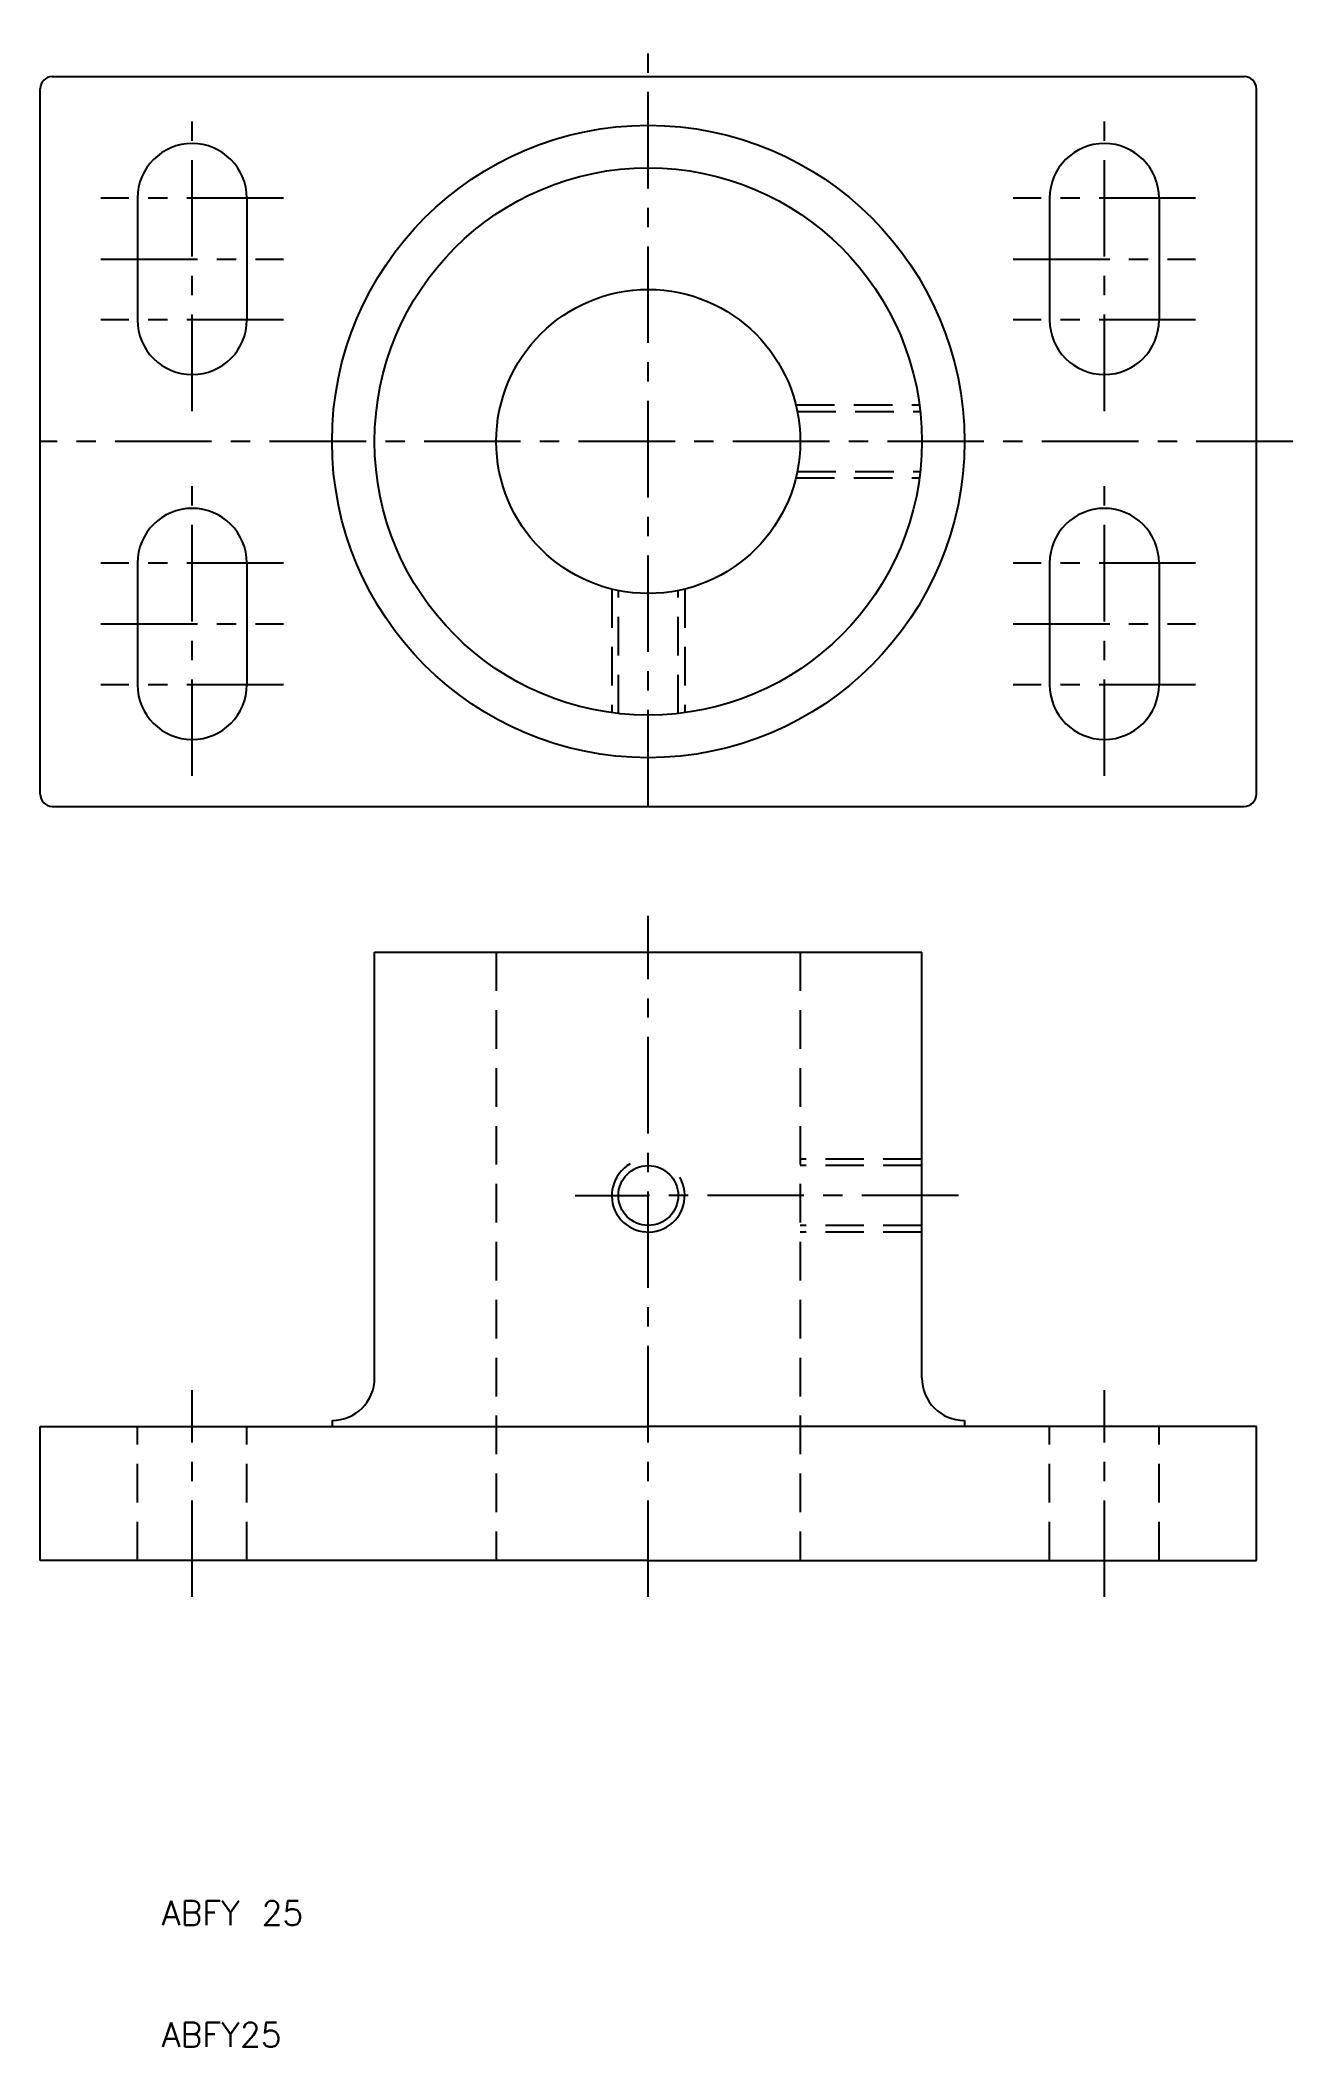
# Model space of a CAD drawing. Extents: x 0 to 103, y 10 to 175.
import ezdxf

# ---------------------------------------------------------------- set-up
doc = ezdxf.new("R2010")
doc.units = 0
doc.header["$LTSCALE"] = 0.25
doc.linetypes.add('CENTER', pattern=[50.8, 31.75, -6.35, 6.35, -6.35])
doc.linetypes.add('DASHED', pattern=[19.05, 12.7, -6.35])
doc.layers.get('0').update_dxf_attribs({"linetype": 'CONTINUOUS'})
doc.layers.add('CENTER', color=1, linetype='CENTER')
doc.styles.get("Standard").update_dxf_attribs({"font": 'txt.shx', "bigfont": 'extfont.shx'})

msp = doc.modelspace()

# ---------------------------------------------------------------- linework, layer by layer
for p, q in [((1, 172), (99, 172)), ((0, 113), (0, 171)), ((100, 113), (100, 171)), ((8, 162), (8, 152)), ((17, 162), (17, 152)), ((83, 162), (83, 152)), ((92, 162), (92, 152)), ((8, 132), (8, 122)), ((17, 132), (17, 122)), ((83, 132), (83, 122)), ((92, 132), (92, 122)), ((1, 112), (99, 112)), ((27.5, 100), (72.5, 100)), ((27.5, 65), (27.5, 100)), ((72.5, 65), (72.5, 100)), ((24, 61.5), (24, 61)), ((76, 61.5), (76, 61)), ((0, 50), (0, 61)), ((0, 61), (27.5, 61)), ((27.5, 61), (50, 61)), ((72.5, 61), (50, 61)), ((100, 61), (72.5, 61)), ((100, 50), (100, 61)), ((50, 50), (0, 50)), ((50, 50), (100, 50))]:
    msp.add_line(p, q)
at = {"color": 3, "linetype": 'DASHED'}
for p, q in [((62.134661, 145), (72.299103, 145)), ((62.255746, 144.459), (72.365226, 144.459)), ((62.134661, 139), (72.299103, 139)), ((62.255746, 139.541), (72.365226, 139.541)), ((47, 129.865339), (47, 119.700897)), ((47.541, 119.634774), (47.541, 129.744254)), ((52.459, 119.634774), (52.459, 129.744254)), ((53, 129.865339), (53, 119.700897)), ((37.5, 100), (37.5, 50)), ((62.5, 100), (62.5, 50)), ((72.5, 83), (62.5, 83)), ((72.5, 82.459), (62.5, 82.459)), ((72.5, 77.541), (62.5, 77.541)), ((72.5, 77), (62.5, 77)), ((8, 50), (8, 61)), ((17, 50), (17, 61)), ((83, 50), (83, 61)), ((92, 50), (92, 61))]:
    msp.add_line(p, q, dxfattribs=at)
for centre, radius in [((50, 142), 26), ((50, 142), 22.5), ((50, 142), 12.5), ((50, 80), 2.459)]:
    msp.add_circle(centre, radius)
for centre, radius, start, end in [((1, 171), 1, 90, 180), ((99, 171), 1, 0, 90), ((12.5, 162), 4.5, 0, 180), ((87.5, 162), 4.5, 0, 180), ((12.5, 152), 4.5, 180, 0), ((87.5, 152), 4.5, 180, 0), ((12.5, 132), 4.5, 0, 180), ((87.5, 132), 4.5, 0, 180), ((12.5, 122), 4.5, 180, 0), ((87.5, 122), 4.5, 180, 0), ((1, 113), 1, 180, 270), ((99, 113), 1, 270, 0), ((24, 65), 3.5, 270, 0), ((76, 65), 3.5, 180, 270)]:
    msp.add_arc(centre, radius, start, end)
at = {"color": 3}
msp.add_arc((50, 80), 3, 120, 30, dxfattribs=at)
at = {"layer": 'CENTER', "color": 1, "linetype": 'CENTER'}
for p, q in [((50, 112), (50, 175)), ((12.5, 144.5), (12.5, 169.5)), ((87.5, 144.5), (87.5, 169.5)), ((20, 162), (5, 162)), ((95, 162), (80, 162)), ((5, 157), (20, 157)), ((80, 157), (95, 157)), ((20, 152), (5, 152)), ((95, 152), (80, 152)), ((103, 142), (0, 142)), ((12.5, 114.5), (12.5, 139.5)), ((87.5, 114.5), (87.5, 139.5)), ((20, 132), (5, 132)), ((95, 132), (80, 132)), ((5, 127), (20, 127)), ((80, 127), (95, 127)), ((20, 122), (5, 122)), ((95, 122), (80, 122)), ((50, 47), (50, 103)), ((44, 80), (50, 80)), ((75.5, 80), (50, 80)), ((12.5, 47), (12.5, 64)), ((87.5, 47), (87.5, 64))]:
    msp.add_line(p, q, dxfattribs=at)

# ---------------------------------------------------------------- texts
for s, p in [('ABFY 25', (10, 20)), ('ABFY25', (10, 10))]:
    msp.add_text(s, height=2).set_placement(p)

doc.saveas('drawing.dxf')
